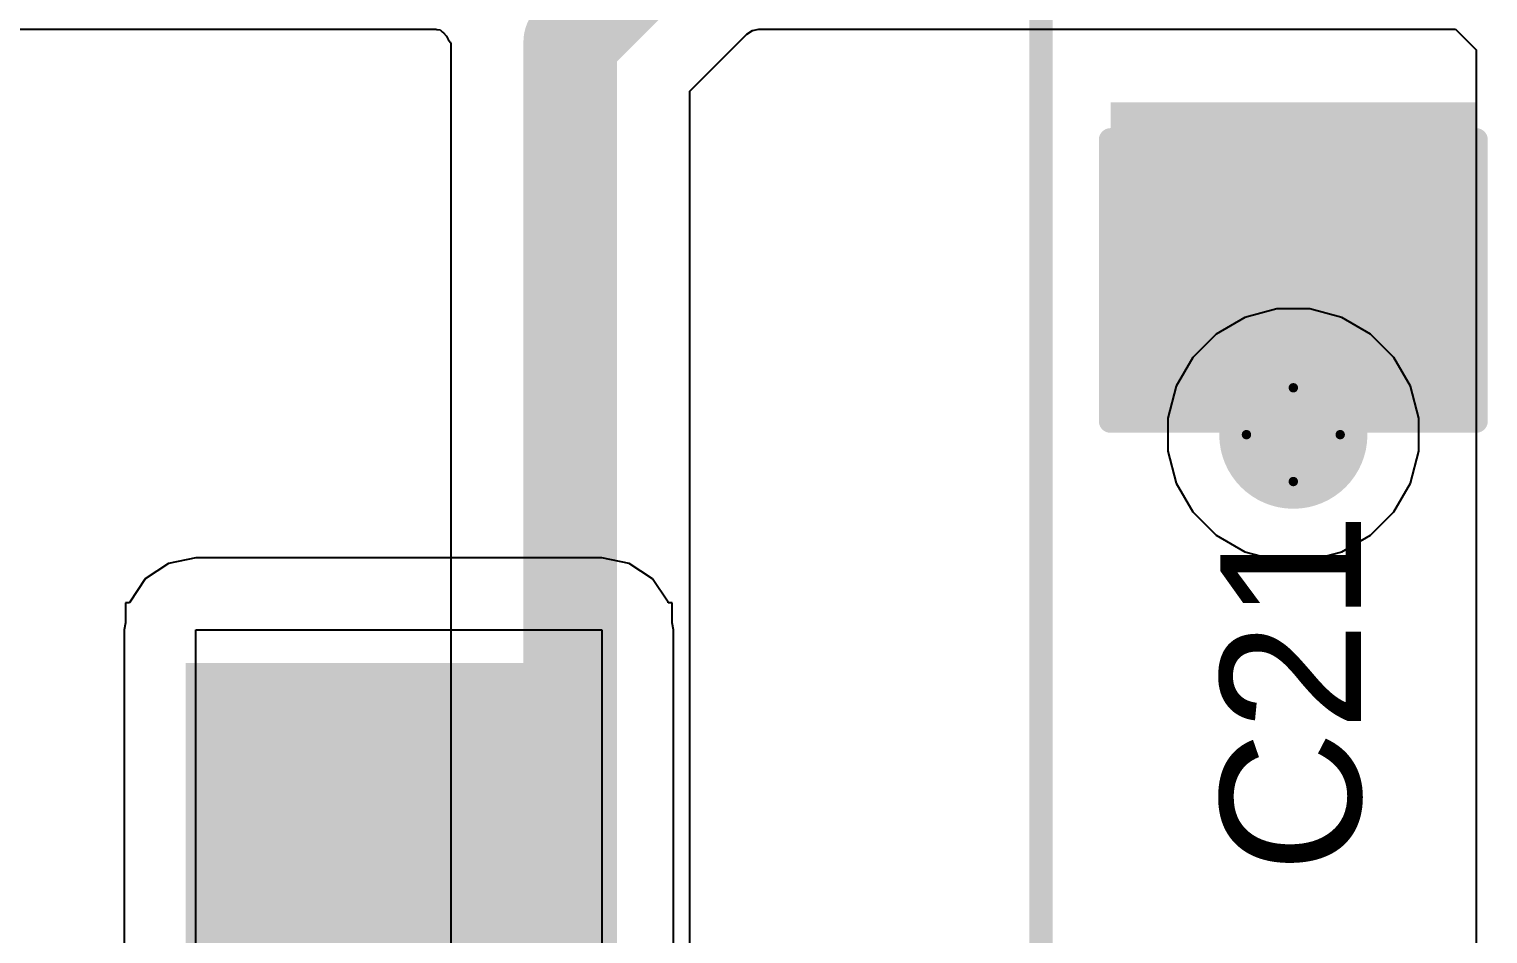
# Model space of a CAD drawing. Header units: inches. Extents: x -17.5 to 14.7, y -6.2 to 5.9.
# Drawn here: x 2.2808 to 2.5921, y 3.047 to 3.24 of the extents above; entities that cross this region are included whole.
import ezdxf

# ---------------------------------------------------------------- set-up
doc = ezdxf.new("R2010")
doc.units = ezdxf.units.IN
doc.header["$MEASUREMENT"] = 0
for name, color, linetype in [('Bottom Layer', 5, 'Continuous'), ('Bottom Solder', 6, 'Continuous'), ('Drill Drawing', 1, 'Continuous'), ('Ground Layer', 76, 'Continuous'), ('Power Layer', 16, 'Continuous'), ('Top Layer', 1, 'Continuous'), ('Top Overlay', 2, 'Continuous'), ('Top Paste', 8, 'Continuous'), ('Top Solder', 216, 'Continuous'), ('Via Holes', 16, 'Continuous')]:
    doc.layers.add(name, color=color, linetype=linetype)
doc.styles.add('Arial', font='', dxfattribs={"height": 0.2})
doc.styles.get('Arial').set_extended_font_data('Arial')

# ---------------------------------------------------------------- blocks, each defined once
blk = doc.blocks.new('CLF7045T_2R2N_D_141')
at = {"layer": 'Top Layer'}
for points in [[(-0.15551, 0.04331), (-0.07677, 0.04331), (-0.07677, -0.04331), (-0.15551, -0.04331)], [(0.07677, 0.04331), (0.15551, 0.04331), (0.15551, -0.04331), (0.07677, -0.04331)]]:
    blk.add_hatch(color=1, dxfattribs=at).paths.add_polyline_path(points)
at = {"layer": 'Top Paste'}
for points in [[(-0.15551, 0.04331), (-0.07677, 0.04331), (-0.07677, -0.04331), (-0.15551, -0.04331)], [(0.07677, 0.04331), (0.15551, 0.04331), (0.15551, -0.04331), (0.07677, -0.04331)]]:
    blk.add_hatch(color=8, dxfattribs=at).paths.add_polyline_path(points)
at = {"layer": 'Top Solder'}
for points in [[(-0.15768, 0.04547), (-0.07461, 0.04547), (-0.07461, -0.04547), (-0.15768, -0.04547)], [(0.07461, 0.04547), (0.15768, 0.04547), (0.15768, -0.04547), (0.07461, -0.04547)]]:
    blk.add_hatch(color=216, dxfattribs=at).paths.add_polyline_path(points)
at = {"layer": 'Top Overlay'}
for points in [[(-0.143, 0.137, 0.005, 0.005, 0), (0.143, 0.137, 0.005, 0.005, 0)], [(-0.143, 0.137, 0.005, 0.005, 0), (-0.143, 0.051, 0.005, 0.005, 0)], [(0.143, 0.137, 0.005, 0.005, 0), (0.143, 0.051, 0.005, 0.005, 0)], [(-0.143, -0.051, 0.005, 0.005, 0), (-0.143, -0.137, 0.005, 0.005, 0)], [(0.143, -0.051, 0.005, 0.005, 0), (0.143, -0.137, 0.005, 0.005, 0)], [(-0.143, -0.137, 0.005, 0.005, 0), (0.143, -0.137, 0.005, 0.005, 0)]]:
    blk.add_lwpolyline(points, format="xyseb", dxfattribs=at)
for points in [[(-0.14425, 0.137, 0.0025, 0.0025, 1), (-0.14175, 0.137, 0.0025, 0.0025, 1)], [(-0.14425, 0.137, 0.0025, 0.0025, 1), (-0.14175, 0.137, 0.0025, 0.0025, 1)], [(0.14175, 0.137, 0.0025, 0.0025, 1), (0.14425, 0.137, 0.0025, 0.0025, 1)], [(0.14175, 0.137, 0.0025, 0.0025, 1), (0.14425, 0.137, 0.0025, 0.0025, 1)], [(-0.14425, 0.051, 0.0025, 0.0025, 1), (-0.14175, 0.051, 0.0025, 0.0025, 1)], [(0.14175, 0.051, 0.0025, 0.0025, 1), (0.14425, 0.051, 0.0025, 0.0025, 1)], [(-0.14425, -0.051, 0.0025, 0.0025, 1), (-0.14175, -0.051, 0.0025, 0.0025, 1)], [(0.14175, -0.051, 0.0025, 0.0025, 1), (0.14425, -0.051, 0.0025, 0.0025, 1)], [(-0.14425, -0.137, 0.0025, 0.0025, 1), (-0.14175, -0.137, 0.0025, 0.0025, 1)], [(-0.14425, -0.137, 0.0025, 0.0025, 1), (-0.14175, -0.137, 0.0025, 0.0025, 1)], [(0.14175, -0.137, 0.0025, 0.0025, 1), (0.14425, -0.137, 0.0025, 0.0025, 1)], [(0.14175, -0.137, 0.0025, 0.0025, 1), (0.14425, -0.137, 0.0025, 0.0025, 1)]]:
    blk.add_lwpolyline(points, format="xyseb", close=True, dxfattribs=at)
blk = doc.blocks.new('C___1206_198')
at = {"layer": 'Top Layer'}
for points in [[(-0.08, 0.035), (-0.02, 0.035), (-0.02, -0.035), (-0.08, -0.035)], [(0.02, 0.035), (0.08, 0.035), (0.08, -0.035), (0.02, -0.035)]]:
    blk.add_hatch(color=1, dxfattribs=at).paths.add_polyline_path(points)
at = {"layer": 'Top Paste'}
for points in [[(-0.08, 0.035), (-0.02, 0.035), (-0.02, -0.035), (-0.08, -0.035)], [(0.02, 0.035), (0.08, 0.035), (0.08, -0.035), (0.02, -0.035)]]:
    blk.add_hatch(color=8, dxfattribs=at).paths.add_polyline_path(points)
at = {"layer": 'Top Solder'}
for points in [[(-0.084, 0.039), (-0.016, 0.039), (-0.016, -0.039), (-0.084, -0.039)], [(0.016, 0.039), (0.084, 0.039), (0.084, -0.039), (0.016, -0.039)]]:
    blk.add_hatch(color=216, dxfattribs=at).paths.add_polyline_path(points)
at = {"layer": 'Top Overlay'}
for points in [[(-0.084, 0.039, 0.005, 0.005, 0), (-0.024, 0.039, 0.005, 0.005, 0)], [(-0.084, 0.039, 0.005, 0.005, 0), (-0.084, -0.039, 0.005, 0.005, 0)], [(0.024, 0.039, 0.005, 0.005, 0), (0.084, 0.039, 0.005, 0.005, 0)], [(0.084, 0.039, 0.005, 0.005, 0), (0.084, -0.039, 0.005, 0.005, 0)], [(-0.084, -0.039, 0.005, 0.005, 0), (-0.024, -0.039, 0.005, 0.005, 0)], [(0.024, -0.039, 0.005, 0.005, 0), (0.084, -0.039, 0.005, 0.005, 0)]]:
    blk.add_lwpolyline(points, format="xyseb", dxfattribs=at)
for points in [[(-0.08525, 0.039, 0.0025, 0.0025, 1), (-0.08275, 0.039, 0.0025, 0.0025, 1)], [(-0.08525, 0.039, 0.0025, 0.0025, 1), (-0.08275, 0.039, 0.0025, 0.0025, 1)], [(-0.02525, 0.039, 0.0025, 0.0025, 1), (-0.02275, 0.039, 0.0025, 0.0025, 1)], [(0.02275, 0.039, 0.0025, 0.0025, 1), (0.02525, 0.039, 0.0025, 0.0025, 1)], [(0.08275, 0.039, 0.0025, 0.0025, 1), (0.08525, 0.039, 0.0025, 0.0025, 1)], [(0.08275, 0.039, 0.0025, 0.0025, 1), (0.08525, 0.039, 0.0025, 0.0025, 1)], [(-0.08525, -0.039, 0.0025, 0.0025, 1), (-0.08275, -0.039, 0.0025, 0.0025, 1)], [(-0.08525, -0.039, 0.0025, 0.0025, 1), (-0.08275, -0.039, 0.0025, 0.0025, 1)], [(-0.02525, -0.039, 0.0025, 0.0025, 1), (-0.02275, -0.039, 0.0025, 0.0025, 1)], [(0.02275, -0.039, 0.0025, 0.0025, 1), (0.02525, -0.039, 0.0025, 0.0025, 1)], [(0.08275, -0.039, 0.0025, 0.0025, 1), (0.08525, -0.039, 0.0025, 0.0025, 1)], [(0.08275, -0.039, 0.0025, 0.0025, 1), (0.08525, -0.039, 0.0025, 0.0025, 1)]]:
    blk.add_lwpolyline(points, format="xyseb", close=True, dxfattribs=at)

msp = doc.modelspace()

# ---------------------------------------------------------------- hatches: boundary and pattern name
at = {"layer": 'Bottom Layer'}
h = msp.add_hatch(color=5, dxfattribs=at)
edge = h.paths.add_edge_path()
edge.add_arc((2.55059, 3.1535), 0.01181, 0, 360)
at = {"layer": 'Bottom Solder'}
h = msp.add_hatch(color=6, dxfattribs=at)
edge = h.paths.add_edge_path()
edge.add_arc((2.55059, 3.1535), 0.01581, 0, 360)
at = {"layer": 'Ground Layer'}
h = msp.add_hatch(color=76, dxfattribs=at)
edge = h.paths.add_edge_path()
edge.add_arc((2.55059, 3.1535), 0.01181, 0, 360)
at = {"layer": 'Power Layer'}
h = msp.add_hatch(color=16, dxfattribs=at)
edge = h.paths.add_edge_path()
edge.add_arc((2.55059, 3.1535), 0.01181, 0, 360)
at = {"layer": 'Top Layer'}
msp.add_hatch(color=1, dxfattribs=at).paths.add_polyline_path([(2.56239, 3.19039), (2.53879, 3.19039), (2.53879, 3.1535), (2.56239, 3.1535)])
h = msp.add_hatch(color=1, dxfattribs=at)
edge = h.paths.add_edge_path()
edge.add_arc((2.55059, 3.1535), 0.01181, 0, 360)
at = {"layer": 'Top Solder'}
h = msp.add_hatch(color=216, dxfattribs=at)
edge = h.paths.add_edge_path()
edge.add_arc((2.55059, 3.1535), 0.01581, 0, 360)
at = {"layer": 'Via Holes'}
h = msp.add_hatch(color=7, dxfattribs=at)
edge = h.paths.add_edge_path()
edge.add_arc((2.55059, 3.1535), 0.00591, 0, 360)

# ---------------------------------------------------------------- linework, layer by layer
at = {"layer": 'Drill Drawing'}
for points in [[(2.54059, 3.1535, 0.002, 0.002, 0), (2.55059, 3.1635, 0.002, 0.002, 0)], [(2.55059, 3.1635, 0.002, 0.002, 0), (2.56059, 3.1535, 0.002, 0.002, 0)], [(2.54059, 3.1535, 0.002, 0.002, 0), (2.55059, 3.1435, 0.002, 0.002, 0)], [(2.55059, 3.1435, 0.002, 0.002, 0), (2.56059, 3.1535, 0.002, 0.002, 0)]]:
    msp.add_lwpolyline(points, format="xyseb", dxfattribs=at)
for points in [[(2.55009, 3.1635, 0.001, 0.001, 1), (2.55109, 3.1635, 0.001, 0.001, 1)], [(2.55009, 3.1635, 0.001, 0.001, 1), (2.55109, 3.1635, 0.001, 0.001, 1)], [(2.54009, 3.1535, 0.001, 0.001, 1), (2.54109, 3.1535, 0.001, 0.001, 1)], [(2.54009, 3.1535, 0.001, 0.001, 1), (2.54109, 3.1535, 0.001, 0.001, 1)], [(2.56009, 3.1535, 0.001, 0.001, 1), (2.56109, 3.1535, 0.001, 0.001, 1)], [(2.56009, 3.1535, 0.001, 0.001, 1), (2.56109, 3.1535, 0.001, 0.001, 1)], [(2.55009, 3.1435, 0.001, 0.001, 1), (2.55109, 3.1435, 0.001, 0.001, 1)], [(2.55009, 3.1435, 0.001, 0.001, 1), (2.55109, 3.1435, 0.001, 0.001, 1)]]:
    msp.add_lwpolyline(points, format="xyseb", close=True, dxfattribs=at)
at = {"layer": 'Power Layer'}
for p, q in [((1.39065, 3.24), (2.3676, 3.24)), ((2.3676, 3.24), (2.36783, 3.23993)), ((2.36783, 3.23993), (2.36855, 3.23986)), ((2.36855, 3.23986), (2.36907, 3.23935)), ((2.36907, 3.23935), (2.36926, 3.23922)), ((2.36926, 3.23922), (2.36987, 3.23848)), ((2.36987, 3.23848), (2.37022, 3.23782)), ((2.37022, 3.23782), (2.3707, 3.23724)), ((2.3707, 3.23724), (2.37082, 3.23693)), ((2.4218, 3.22675), (2.43398, 3.23893)), ((2.43398, 3.23893), (2.43516, 3.23972)), ((2.43516, 3.23972), (2.43655, 3.24)), ((2.43655, 3.24), (2.58522, 3.24)), ((2.58522, 3.24), (2.58959, 3.23562)), ((2.37082, 3.23693), (2.37082, 2.87285)), ((2.58959, 3.23562), (2.58959, 2.7861)), ((2.4218, 3.02377), (2.4218, 3.22675)), ((2.54024, 3.17848), (2.53413, 3.17495)), ((2.54706, 3.18031), (2.54024, 3.17848)), ((2.55412, 3.18031), (2.54706, 3.18031)), ((2.56094, 3.17848), (2.55412, 3.18031)), ((2.56705, 3.17495), (2.56094, 3.17848)), ((2.53413, 3.17495), (2.52914, 3.16996)), ((2.57205, 3.16996), (2.56705, 3.17495)), ((2.52914, 3.16996), (2.52561, 3.16385)), ((2.57558, 3.16385), (2.57205, 3.16996)), ((2.52561, 3.16385), (2.52378, 3.15703)), ((2.5774, 3.15703), (2.57558, 3.16385)), ((2.52378, 3.15703), (2.52378, 3.14997)), ((2.5774, 3.14997), (2.5774, 3.15703)), ((2.52378, 3.14997), (2.52561, 3.14315)), ((2.57558, 3.14315), (2.5774, 3.14997)), ((2.52561, 3.14315), (2.52914, 3.13704)), ((2.57205, 3.13704), (2.57558, 3.14315)), ((2.52914, 3.13704), (2.53413, 3.13205)), ((2.56705, 3.13205), (2.57205, 3.13704)), ((2.53413, 3.13205), (2.54024, 3.12852)), ((2.56094, 3.12852), (2.56705, 3.13205)), ((2.54024, 3.12852), (2.54706, 3.12669)), ((2.55412, 3.12669), (2.56094, 3.12852)), ((2.54706, 3.12669), (2.55412, 3.12669))]:
    msp.add_line(p, q, dxfattribs=at)
for points in [[(2.39631, 3.23731, 0.02, 0.02, 0), (2.43939, 3.28039, 0.02, 0.02, 0)], [(2.39631, 2.86439, 0.02, 0.02, 0), (2.39631, 3.23731, 0.02, 0.02, 0)]]:
    msp.add_lwpolyline(points, format="xyseb", dxfattribs=at)
msp.add_lwpolyline([(2.39131, 3.23731, 0.01, 0.01, 1), (2.40131, 3.23731, 0.01, 0.01, 1)], format="xyseb", close=True, dxfattribs=at)
msp.add_lwpolyline([(2.39131, 3.23731, 0.01, 0.01, 1), (2.40131, 3.23731, 0.01, 0.01, 1)], format="xyseb", close=True, dxfattribs=at)
at = {"layer": 'Top Layer'}
for p, q in [((2.31057, 3.12602), (2.30561, 3.12271)), ((2.31643, 3.12719), (2.31057, 3.12602)), ((2.40304, 3.12719), (2.31643, 3.12719)), ((2.40889, 3.12602), (2.40304, 3.12719)), ((2.41385, 3.12271), (2.40889, 3.12602)), ((2.30561, 3.12271), (2.3023, 3.11775)), ((2.41717, 3.11775), (2.41385, 3.12271)), ((2.30227, 3.11762), (2.30143, 3.11762)), ((2.30143, 3.11762), (2.30143, 3.11337)), ((2.3023, 3.11775), (2.30227, 3.11762)), ((2.41719, 3.11762), (2.41717, 3.11775)), ((2.41804, 3.11762), (2.41719, 3.11762)), ((2.41804, 3.11337), (2.41804, 3.11762)), ((2.30143, 3.11337), (2.30113, 3.11189)), ((2.41833, 3.11189), (2.41804, 3.11337)), ((2.30113, 3.11189), (2.30113, 3.01878)), ((2.31643, 3.01878), (2.31643, 3.11189)), ((2.31643, 3.11189), (2.40304, 3.11189)), ((2.40304, 3.11189), (2.40304, 3.01813)), ((2.41833, 3.01813), (2.41833, 3.11189))]:
    msp.add_line(p, q, dxfattribs=at)
msp.add_lwpolyline([(2.55059, 3.1535, 0.01, 0.01, 0), (2.55059, 3.19039, 0.01, 0.01, 0)], format="xyseb", dxfattribs=at)
for points in [[(2.54809, 3.19039, 0.005, 0.005, 1), (2.55309, 3.19039, 0.005, 0.005, 1)], [(2.54809, 3.1535, 0.005, 0.005, 1), (2.55309, 3.1535, 0.005, 0.005, 1)]]:
    msp.add_lwpolyline(points, format="xyseb", close=True, dxfattribs=at)

# ---------------------------------------------------------------- block references
at = {"rotation": 90}
for name, p in [('CLF7045T_2R2N_D_141', (2.35973, 3.17939)), ('C___1206_198', (2.55059, 3.24039))]:
    msp.add_blockref(name, p, dxfattribs=at)

# ---------------------------------------------------------------- texts
at = {"layer": 'Top Overlay', "style": 'Arial'}
msp.add_text('C21', height=0.03, rotation=90, dxfattribs=at).set_placement((2.565, 3.06001))

doc.saveas('drawing.dxf')
